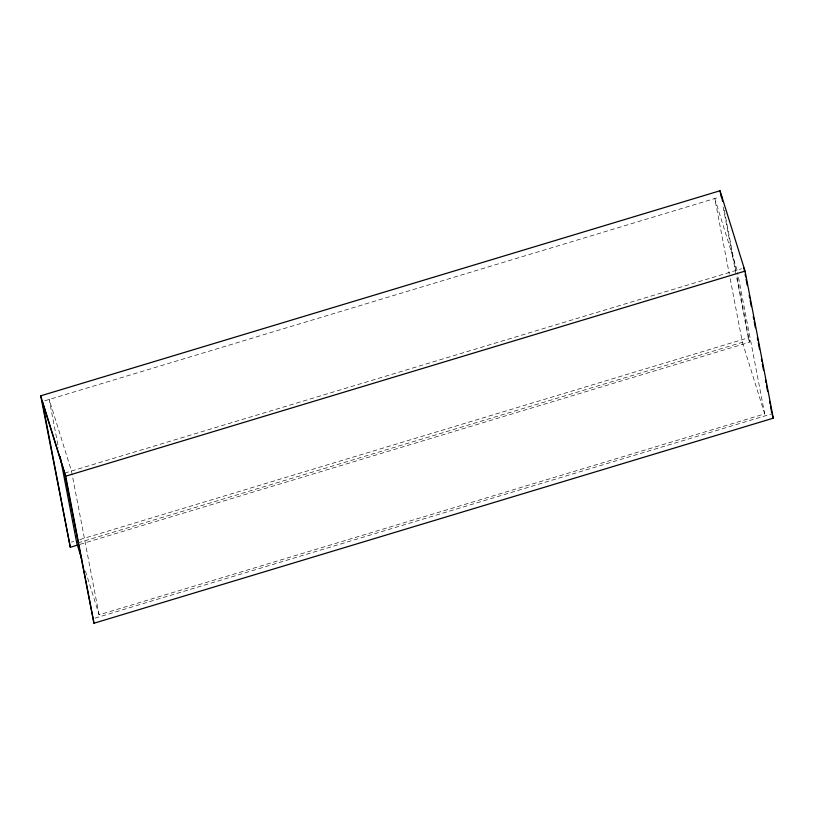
<?xml version="1.0" encoding="UTF-8"?>
<svg xmlns="http://www.w3.org/2000/svg" width="814" height="814" viewBox="0 0 814 814"><rect width="100%" height="100%" fill="white"/><g stroke="black" fill="none" stroke-linecap="round" stroke-linejoin="round"><path stroke-width="0.61" stroke-dasharray="4.07 3.05" d="M44.75 400.793L719.21 197.192M64.611 473.117L741.503 268.783M71.388 542.155L73.82 541.422M79.904 539.58L748.269 337.82L736.304 275.508M78.012 542.857L742.399 342.297L729.537 275.376M80.057 544.332L749.643 342.206L736.955 276.18M85.49 571.133L99.094 614.814L764.692 413.888L737.555 272.598M95.045 618.121L770.716 414.163M737.077 270.116L714.784 198.524L729.303 274.135M748.269 337.82L749.643 342.206M742.399 342.297L764.692 413.888M724.277 210.165L735.998 271.194M723.137 206.96L736.06 274.257M99.094 614.814L71.479 471.041L49.176 399.46L58.466 447.792"/><path stroke-width="1.22" d="M70.309 547.273L40.7 395.828L720.024 190.761L745.054 271.113L773.3 418.172L93.976 623.239L64.611 473.117L42.318 401.526L70.309 547.273L77.615 545.065M93.976 623.239L65.73 476.18L745.054 271.113M771.937 413.787L773.3 418.172M40.7 395.828L65.73 476.18M81.705 559.004L76.801 543.223L60.134 456.471M743.935 268.04L744.657 271.784M745.136 274.267L745.614 276.76M746.092 279.253L747.293 285.48M749.206 295.451L749.684 297.944M750.162 300.427L751.353 306.664M753.276 316.626L753.754 319.119M754.232 321.611L755.423 327.839M757.335 337.8L757.814 340.293M758.292 342.786L759.493 349.013M761.405 358.984L761.884 361.467M762.362 363.96L763.563 370.187M765.475 380.158L765.954 382.651M766.432 385.144L767.633 391.371M769.545 401.333L770.024 403.825M770.502 406.318L771.692 412.545M721.642 196.459L722.598 201.445M720.024 190.761L721.224 196.988"/></g></svg>
